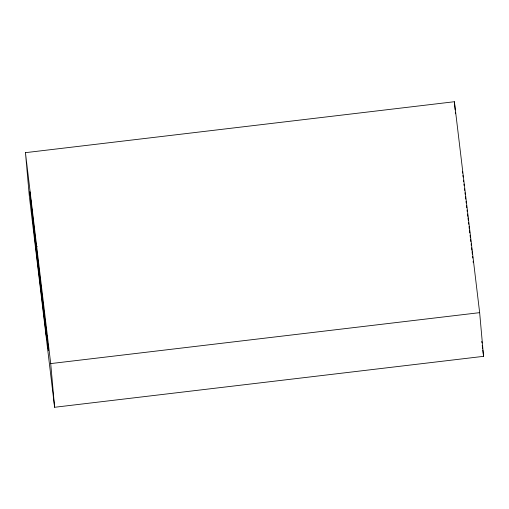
<?xml version="1.0" encoding="UTF-8"?>
<svg xmlns="http://www.w3.org/2000/svg" width="509" height="509" viewBox="0 0 509 509"><rect width="100%" height="100%" fill="white"/><g stroke="black" fill="none" stroke-linecap="round" stroke-linejoin="round"><path stroke-width="0.76" d="M25.45 152.662L454.391 101.724L479.65 312.653L483.55 356.338L54.609 407.276L29.35 196.347L25.45 152.662L50.709 363.591L54.609 407.276M35.668 246.547L29.827 191.836L48.533 350.637L45.11 321.624L46.402 336.194L35.668 246.547L37.246 246.362M50.709 363.591L479.65 312.653M462.426 171.533L462.617 173.105M462.897 175.465L463.088 177.037M463.464 180.186L463.654 181.758M463.934 184.118L464.125 185.69M464.507 188.833L464.692 190.404M464.978 192.765L465.162 194.336M465.449 196.697L465.735 199.057M466.015 201.418L466.206 202.989M466.486 205.35L466.772 207.704M467.052 210.064L467.243 211.636M467.529 213.996L467.809 216.357M468 217.928L468.28 220.289M468.566 222.649L468.757 224.221M469.037 226.581L469.323 228.935M469.508 230.513L469.794 232.868M470.074 235.228L470.361 237.588M470.551 239.16L470.831 241.52M471.118 243.881L471.302 245.453M471.589 247.813L471.868 250.167M472.059 251.745L472.346 254.099M472.626 256.46L472.816 258.031M481.762 341.386L481.947 342.964M482.233 345.325L482.608 348.468M482.793 350.046L483.55 356.338M473.141 261.162L473.281 262.72M454.391 101.724L455.129 109.938M455.332 112.222L455.472 113.8"/></g></svg>
